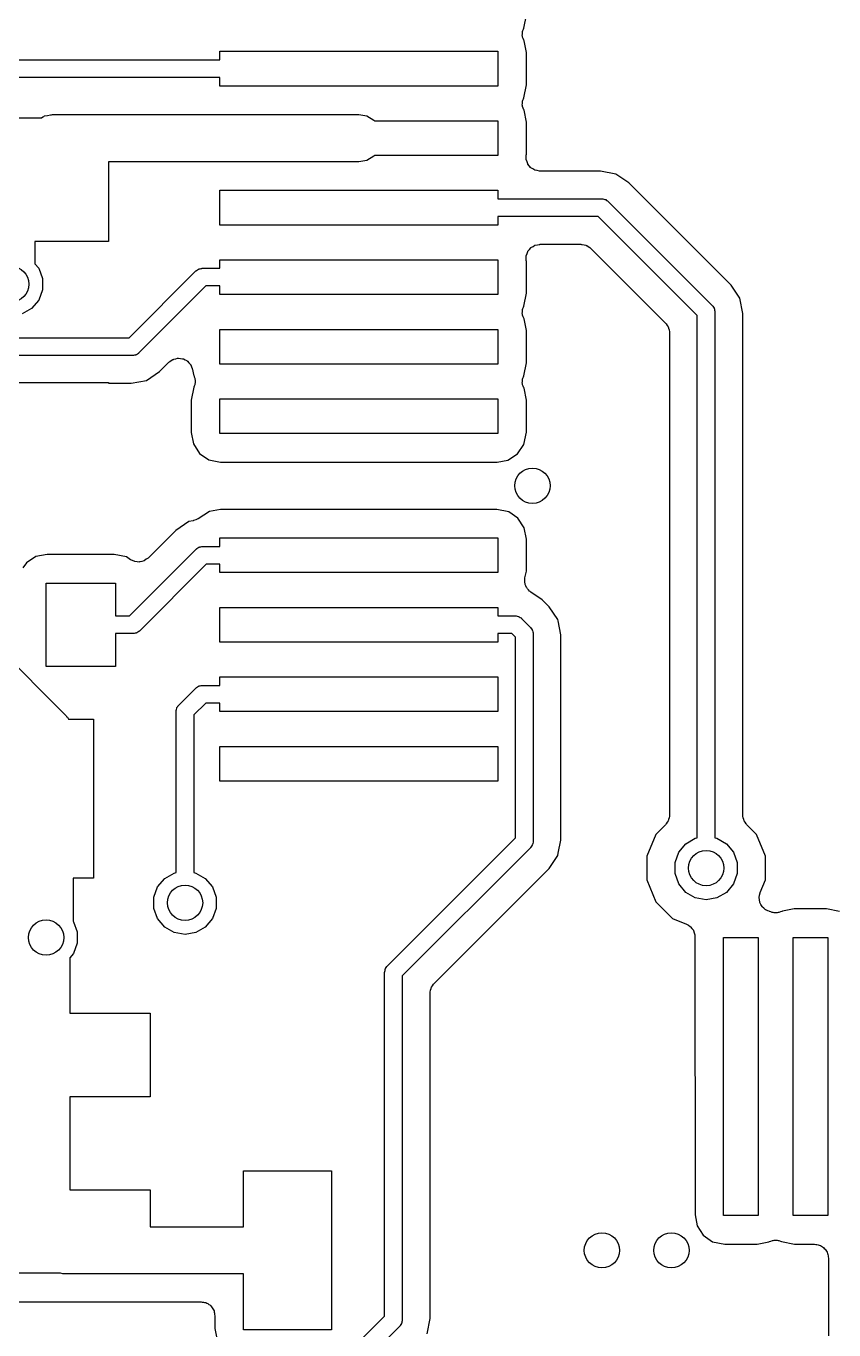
# Model space of a CAD drawing. Extents: x 85 to 210, y -138 to -65.
# Drawn here: x 110.61 to 116.42, y -110.82 to -101.44 of the extents above; entities that cross this region are included whole.
import ezdxf

# ---------------------------------------------------------------- set-up
doc = ezdxf.new("R2010")
doc.units = 0
doc.header["$MEASUREMENT"] = 0
doc.layers.add('BLACK', color=7, linetype='CONTINUOUS')

msp = doc.modelspace()

# ---------------------------------------------------------------- linework, layer by layer
at = {"layer": 'Black'}
for p, q in [((114.187, -101.459), (114.206, -101.365)), ((114.179, -101.483), (114.18, -101.476)), ((114.18, -101.476), (114.185, -101.466)), ((114.185, -101.466), (114.187, -101.459)), ((114.177, -101.511), (114.178, -101.5)), ((114.179, -101.517), (114.177, -101.511)), ((114.178, -101.489), (114.179, -101.483)), ((114.178, -101.5), (114.178, -101.489)), ((114.179, -101.523), (114.179, -101.517)), ((114.184, -101.534), (114.179, -101.523)), ((114.187, -101.545), (114.184, -101.534)), ((114.19, -101.549), (114.187, -101.545)), ((114.206, -101.634), (114.19, -101.549)), ((112, -101.686), (112, -101.625)), ((112, -101.625), (114, -101.625)), ((114, -101.625), (114, -101.875)), ((114.206, -101.865), (114.206, -101.634)), ((109.864, -101.686), (111.873, -101.686)), ((111.873, -101.686), (112, -101.686)), ((111.873, -101.813), (109.89, -101.813)), ((112, -101.813), (111.873, -101.813)), ((112, -101.875), (112, -101.813)), ((114, -101.875), (112, -101.875)), ((114.187, -101.959), (114.206, -101.865)), ((114.177, -102.011), (114.178, -102)), ((114.179, -102.017), (114.177, -102.011)), ((114.178, -101.989), (114.179, -101.983)), ((114.178, -102), (114.178, -101.989)), ((114.179, -101.983), (114.18, -101.976)), ((114.179, -102.023), (114.179, -102.017)), ((114.184, -102.034), (114.179, -102.023)), ((114.18, -101.976), (114.185, -101.966)), ((114.187, -102.045), (114.184, -102.034)), ((114.185, -101.966), (114.187, -101.959)), ((109.801, -102.103), (110.716, -102.103)), ((110.716, -102.103), (110.726, -102.096)), ((110.726, -102.096), (110.733, -102.094)), ((110.733, -102.094), (110.739, -102.09)), ((110.739, -102.09), (110.761, -102.086)), ((110.761, -102.086), (110.783, -102.081)), ((110.783, -102.081), (110.79, -102.081)), ((110.79, -102.081), (110.797, -102.08)), ((110.797, -102.08), (113, -102.08)), ((113, -102.08), (113.058, -102.09)), ((113.058, -102.09), (113.109, -102.12)), ((113.109, -102.12), (113.114, -102.125)), ((113.114, -102.125), (114, -102.125)), ((114, -102.125), (114, -102.375)), ((114.19, -102.049), (114.187, -102.045)), ((114.206, -102.134), (114.19, -102.049)), ((114.206, -102.365), (114.206, -102.134)), ((113.058, -102.41), (113, -102.42)), ((113.109, -102.38), (113.058, -102.41)), ((113.114, -102.375), (113.109, -102.38)), ((114, -102.375), (113.114, -102.375)), ((114.205, -102.369), (114.206, -102.368)), ((114.205, -102.385), (114.205, -102.369)), ((114.205, -102.401), (114.205, -102.385)), ((114.205, -102.403), (114.205, -102.401)), ((114.205, -102.404), (114.205, -102.403)), ((114.211, -102.419), (114.205, -102.404)), ((114.206, -102.367), (114.206, -102.365)), ((114.206, -102.368), (114.206, -102.367)), ((113, -102.42), (111.198, -102.42)), ((111.198, -102.42), (111.198, -102.992)), ((114.216, -102.434), (114.211, -102.419)), ((114.217, -102.435), (114.216, -102.434)), ((114.217, -102.436), (114.217, -102.435)), ((114.227, -102.449), (114.217, -102.436)), ((114.237, -102.461), (114.227, -102.449)), ((114.238, -102.462), (114.237, -102.461)), ((114.239, -102.463), (114.238, -102.462)), ((114.253, -102.471), (114.239, -102.463)), ((114.267, -102.48), (114.253, -102.471)), ((114.268, -102.48), (114.267, -102.48)), ((114.269, -102.48), (114.268, -102.48)), ((114.285, -102.483), (114.269, -102.48)), ((114.301, -102.486), (114.285, -102.483)), ((114.302, -102.486), (114.301, -102.486)), ((114.304, -102.486), (114.302, -102.486)), ((114.74, -102.486), (114.304, -102.486)), ((114.85, -102.508), (114.74, -102.486)), ((114.943, -102.571), (114.85, -102.508)), ((115.679, -103.307), (114.943, -102.571)), ((112, -102.875), (112, -102.625)), ((112, -102.625), (114, -102.625)), ((114, -102.625), (114, -102.686)), ((114, -102.686), (114.75, -102.686)), ((114.75, -102.686), (114.753, -102.687)), ((114.753, -102.687), (114.756, -102.687)), ((114.756, -102.687), (114.764, -102.689)), ((114.764, -102.689), (114.772, -102.69)), ((114.772, -102.69), (114.774, -102.692)), ((114.774, -102.692), (114.777, -102.692)), ((114.777, -102.692), (114.784, -102.697)), ((114.784, -102.697), (114.791, -102.701)), ((114.791, -102.701), (114.793, -102.703)), ((114.793, -102.703), (114.795, -102.705)), ((114.795, -102.705), (115.545, -103.455)), ((114, -102.875), (112, -102.875)), ((114.724, -102.813), (114, -102.813)), ((114, -102.813), (114, -102.875)), ((115.436, -103.526), (114.724, -102.813)), ((111.198, -102.992), (110.67, -102.992)), ((110.67, -102.992), (110.67, -103.153)), ((114.211, -103.08), (114.217, -103.064)), ((114.217, -103.063), (114.228, -103.051)), ((114.217, -103.064), (114.217, -103.063)), ((114.217, -103.064), (114.217, -103.064)), ((114.228, -103.051), (114.239, -103.038)), ((114.239, -103.037), (114.254, -103.029)), ((114.239, -103.038), (114.239, -103.037)), ((114.239, -103.037), (114.239, -103.037)), ((114.254, -103.029), (114.268, -103.02)), ((114.268, -103.02), (114.269, -103.02)), ((114.269, -103.02), (114.27, -103.02)), ((114.27, -103.02), (114.286, -103.017)), ((114.286, -103.017), (114.303, -103.014)), ((114.303, -103.014), (114.304, -103.013)), ((114.303, -103.014), (114.303, -103.014)), ((114.304, -103.013), (114.599, -103.013)), ((114.599, -103.013), (114.604, -103.014)), ((114.604, -103.014), (114.608, -103.014)), ((114.608, -103.014), (114.621, -103.017)), ((114.621, -103.017), (114.634, -103.02)), ((114.634, -103.02), (114.637, -103.022)), ((114.637, -103.022), (114.642, -103.023)), ((114.642, -103.023), (114.652, -103.03)), ((114.652, -103.03), (114.664, -103.037)), ((114.664, -103.037), (114.667, -103.04)), ((114.667, -103.04), (114.67, -103.043)), ((114.67, -103.043), (115.207, -103.58)), ((110.67, -103.153), (110.697, -103.186)), ((112, -103.186), (112, -103.125)), ((112, -103.125), (114, -103.125)), ((114, -103.125), (114, -103.375)), ((114.205, -103.096), (114.211, -103.08)), ((114.205, -103.097), (114.205, -103.096)), ((114.205, -103.114), (114.205, -103.097)), ((114.205, -103.097), (114.205, -103.097)), ((114.205, -103.131), (114.205, -103.114)), ((114.205, -103.132), (114.205, -103.131)), ((114.205, -103.131), (114.205, -103.131)), ((114.206, -103.134), (114.205, -103.132)), ((114.206, -103.365), (114.206, -103.134)), ((110.697, -103.186), (110.724, -103.26)), ((110.724, -103.26), (110.724, -103.34)), ((111.347, -103.686), (111.828, -103.205)), ((111.828, -103.205), (111.83, -103.203)), ((111.83, -103.203), (111.832, -103.201)), ((111.832, -103.201), (111.839, -103.197)), ((111.839, -103.197), (111.846, -103.192)), ((111.846, -103.192), (111.849, -103.192)), ((111.849, -103.192), (111.851, -103.19)), ((111.851, -103.19), (111.859, -103.189)), ((111.859, -103.189), (111.867, -103.187)), ((111.867, -103.187), (111.87, -103.187)), ((111.87, -103.187), (111.873, -103.186)), ((111.873, -103.186), (112, -103.186)), ((110.724, -103.34), (110.697, -103.414)), ((111.899, -103.313), (111.418, -103.795)), ((112, -103.313), (111.899, -103.313)), ((112, -103.375), (112, -103.313)), ((115.742, -103.4), (115.679, -103.307)), ((110.697, -103.414), (110.646, -103.475)), ((114, -103.375), (112, -103.375)), ((114.187, -103.459), (114.206, -103.365)), ((115.763, -103.51), (115.742, -103.4)), ((110.646, -103.475), (110.578, -103.514)), ((114.177, -103.511), (114.178, -103.5)), ((114.179, -103.517), (114.177, -103.511)), ((114.178, -103.489), (114.179, -103.483)), ((114.178, -103.5), (114.178, -103.489)), ((114.179, -103.483), (114.18, -103.476)), ((114.179, -103.523), (114.179, -103.517)), ((114.184, -103.534), (114.179, -103.523)), ((114.18, -103.476), (114.185, -103.466)), ((114.187, -103.545), (114.184, -103.534)), ((114.185, -103.466), (114.187, -103.459)), ((115.436, -107.283), (115.436, -103.526)), ((115.545, -103.455), (115.547, -103.457)), ((115.547, -103.457), (115.549, -103.459)), ((115.549, -103.459), (115.553, -103.466)), ((115.553, -103.466), (115.558, -103.473)), ((115.558, -103.473), (115.558, -103.476)), ((115.558, -103.476), (115.56, -103.478)), ((115.56, -103.478), (115.561, -103.486)), ((115.561, -103.486), (115.563, -103.494)), ((115.563, -103.494), (115.563, -103.497)), ((115.563, -103.497), (115.563, -103.5)), ((115.563, -103.5), (115.563, -107.283)), ((115.763, -107.118), (115.763, -103.51)), ((112, -103.875), (112, -103.625)), ((112, -103.625), (114, -103.625)), ((114, -103.625), (114, -103.875)), ((114.19, -103.549), (114.187, -103.545)), ((114.206, -103.634), (114.19, -103.549)), ((114.206, -103.865), (114.206, -103.634)), ((115.207, -103.58), (115.21, -103.583)), ((115.21, -103.583), (115.213, -103.586)), ((115.213, -103.586), (115.22, -103.598)), ((115.22, -103.598), (115.227, -103.608)), ((115.227, -103.608), (115.228, -103.613)), ((115.228, -103.613), (115.23, -103.616)), ((115.23, -103.616), (115.233, -103.629)), ((115.233, -103.629), (115.236, -103.642)), ((109.5, -103.686), (111.347, -103.686)), ((115.236, -103.642), (115.236, -103.646)), ((115.236, -103.646), (115.236, -103.651)), ((115.236, -103.651), (115.236, -107.118)), ((111.373, -103.813), (109.526, -103.813)), ((111.376, -103.813), (111.373, -103.813)), ((111.379, -103.813), (111.376, -103.813)), ((111.387, -103.811), (111.379, -103.813)), ((111.395, -103.81), (111.387, -103.811)), ((111.397, -103.808), (111.395, -103.81)), ((111.4, -103.808), (111.397, -103.808)), ((111.407, -103.803), (111.4, -103.808)), ((111.414, -103.799), (111.407, -103.803)), ((111.416, -103.797), (111.414, -103.799)), ((111.418, -103.795), (111.416, -103.797)), ((111.566, -103.929), (111.634, -103.861)), ((111.634, -103.861), (111.637, -103.859)), ((111.637, -103.859), (111.64, -103.856)), ((111.64, -103.856), (111.651, -103.849)), ((111.651, -103.849), (111.663, -103.842)), ((111.663, -103.842), (111.666, -103.841)), ((111.666, -103.841), (111.67, -103.839)), ((111.67, -103.839), (111.683, -103.836)), ((111.683, -103.836), (111.696, -103.833)), ((111.696, -103.833), (111.7, -103.833)), ((111.7, -103.833), (111.704, -103.832)), ((111.704, -103.832), (111.717, -103.834)), ((111.717, -103.834), (111.731, -103.836)), ((111.731, -103.836), (111.734, -103.837)), ((111.734, -103.837), (111.738, -103.838)), ((111.738, -103.838), (111.75, -103.845)), ((111.75, -103.845), (111.762, -103.85)), ((111.762, -103.85), (111.765, -103.853)), ((111.765, -103.853), (111.768, -103.855)), ((111.768, -103.855), (111.777, -103.865)), ((111.777, -103.865), (111.787, -103.875)), ((111.787, -103.875), (111.788, -103.878)), ((111.788, -103.878), (111.791, -103.881)), ((111.791, -103.881), (111.796, -103.894)), ((111.796, -103.894), (111.801, -103.906)), ((111.801, -103.906), (111.802, -103.91)), ((111.802, -103.91), (111.803, -103.914)), ((111.803, -103.914), (111.81, -103.951)), ((114, -103.875), (112, -103.875)), ((114.187, -103.959), (114.206, -103.865)), ((109.801, -104.008), (111.198, -104.008)), ((111.198, -104.008), (111.198, -104.013)), ((111.198, -104.013), (111.363, -104.013)), ((111.363, -104.013), (111.473, -103.992)), ((111.473, -103.992), (111.566, -103.929)), ((111.81, -103.951), (111.813, -103.955)), ((111.813, -103.955), (111.816, -103.966)), ((111.816, -103.966), (111.821, -103.977)), ((111.821, -103.977), (111.821, -103.983)), ((111.821, -103.983), (111.823, -103.989)), ((111.822, -104.011), (111.821, -104.017)), ((111.823, -103.989), (111.822, -104)), ((111.822, -104), (111.822, -104.011)), ((114.177, -104.011), (114.178, -104)), ((114.179, -104.017), (114.177, -104.011)), ((114.178, -103.989), (114.179, -103.983)), ((114.178, -104), (114.178, -103.989)), ((114.179, -103.983), (114.18, -103.976)), ((114.18, -103.976), (114.185, -103.966)), ((114.185, -103.966), (114.187, -103.959)), ((111.813, -104.041), (111.794, -104.135)), ((111.815, -104.034), (111.813, -104.041)), ((111.82, -104.024), (111.815, -104.034)), ((111.821, -104.017), (111.82, -104.024)), ((114.179, -104.023), (114.179, -104.017)), ((114.184, -104.034), (114.179, -104.023)), ((114.187, -104.045), (114.184, -104.034)), ((114.19, -104.049), (114.187, -104.045)), ((114.206, -104.134), (114.19, -104.049)), ((111.794, -104.135), (111.794, -104.366)), ((112, -104.375), (112, -104.125)), ((112, -104.125), (114, -104.125)), ((114, -104.125), (114, -104.375)), ((114.206, -104.365), (114.206, -104.134)), ((111.794, -104.366), (111.81, -104.448)), ((114, -104.375), (112, -104.375)), ((114.188, -104.454), (114.206, -104.365)), ((111.81, -104.448), (111.854, -104.517)), ((114.142, -104.521), (114.188, -104.454)), ((111.854, -104.517), (111.921, -104.563)), ((111.921, -104.563), (112.006, -104.58)), ((113.995, -104.58), (114.073, -104.565)), ((114.073, -104.565), (114.142, -104.521)), ((112.006, -104.58), (113, -104.58)), ((113, -104.58), (113.995, -104.58)), ((111.927, -104.935), (111.844, -104.988)), ((112.005, -104.92), (111.927, -104.935)), ((113, -104.92), (112.005, -104.92)), ((113.994, -104.92), (113, -104.92)), ((114.079, -104.937), (113.994, -104.92)), ((114.146, -104.983), (114.079, -104.937)), ((111.777, -105.008), (111.684, -105.071)), ((111.809, -105.002), (111.777, -105.008)), ((111.81, -105.001), (111.809, -105.002)), ((111.812, -105.001), (111.81, -105.001)), ((111.827, -104.995), (111.812, -105.001)), ((111.841, -104.989), (111.827, -104.995)), ((111.842, -104.988), (111.841, -104.989)), ((111.844, -104.988), (111.842, -104.988)), ((114.19, -105.052), (114.146, -104.983)), ((111.684, -105.071), (111.485, -105.27)), ((112, -105.186), (112, -105.125)), ((112, -105.125), (114, -105.125)), ((114, -105.125), (114, -105.375)), ((114.206, -105.134), (114.19, -105.052)), ((114.206, -105.365), (114.206, -105.134)), ((111.351, -105.686), (111.832, -105.205)), ((111.832, -105.205), (111.834, -105.203)), ((111.834, -105.203), (111.836, -105.201)), ((111.836, -105.201), (111.843, -105.197)), ((111.843, -105.197), (111.85, -105.192)), ((111.85, -105.192), (111.853, -105.192)), ((111.853, -105.192), (111.855, -105.19)), ((111.855, -105.19), (111.863, -105.189)), ((111.863, -105.189), (111.871, -105.187)), ((111.871, -105.187), (111.874, -105.187)), ((111.874, -105.187), (111.877, -105.186)), ((111.877, -105.186), (112, -105.186)), ((110.608, -105.304), (110.583, -105.341)), ((110.677, -105.26), (110.608, -105.304)), ((110.759, -105.244), (110.677, -105.26)), ((111.24, -105.244), (110.759, -105.244)), ((111.329, -105.262), (111.24, -105.244)), ((111.358, -105.282), (111.329, -105.262)), ((111.373, -105.288), (111.358, -105.282)), ((111.388, -105.296), (111.373, -105.288)), ((111.389, -105.296), (111.388, -105.296)), ((111.406, -105.297), (111.389, -105.296)), ((111.389, -105.296), (111.389, -105.296)), ((111.423, -105.299), (111.406, -105.297)), ((111.903, -105.313), (111.422, -105.795)), ((111.424, -105.298), (111.423, -105.298)), ((111.423, -105.298), (111.423, -105.299)), ((111.44, -105.294), (111.424, -105.298)), ((111.456, -105.29), (111.44, -105.294)), ((111.457, -105.289), (111.456, -105.29)), ((111.471, -105.279), (111.457, -105.289)), ((111.457, -105.289), (111.457, -105.289)), ((111.485, -105.27), (111.471, -105.279)), ((112, -105.313), (111.903, -105.313)), ((112, -105.375), (112, -105.313)), ((114, -105.375), (112, -105.375)), ((114.196, -105.413), (114.206, -105.365)), ((114.196, -105.42), (114.196, -105.413)), ((110.75, -106.05), (110.75, -105.45)), ((110.75, -105.45), (111.25, -105.45)), ((111.25, -105.45), (111.25, -105.686)), ((114.194, -105.426), (114.196, -105.42)), ((114.196, -105.437), (114.194, -105.426)), ((114.195, -105.448), (114.196, -105.437)), ((114.197, -105.454), (114.195, -105.448)), ((114.198, -105.461), (114.197, -105.454)), ((114.203, -105.471), (114.198, -105.461)), ((114.206, -105.481), (114.203, -105.471)), ((114.211, -105.486), (114.206, -105.481)), ((114.214, -105.492), (114.211, -105.486)), ((114.221, -105.499), (114.214, -105.492)), ((114.228, -105.508), (114.221, -105.499)), ((114.234, -105.511), (114.228, -105.508)), ((114.239, -105.516), (114.234, -105.511)), ((114.32, -105.571), (114.239, -105.516)), ((114.37, -105.62), (114.32, -105.571)), ((111.25, -105.686), (111.351, -105.686)), ((112, -105.875), (112, -105.625)), ((112, -105.625), (114, -105.625)), ((114, -105.625), (114, -105.686)), ((114, -105.686), (114.127, -105.686)), ((114.127, -105.686), (114.13, -105.687)), ((114.13, -105.687), (114.133, -105.687)), ((114.133, -105.687), (114.141, -105.689)), ((114.141, -105.689), (114.149, -105.69)), ((114.149, -105.69), (114.151, -105.692)), ((114.151, -105.692), (114.154, -105.692)), ((114.154, -105.692), (114.161, -105.697)), ((114.161, -105.697), (114.168, -105.701)), ((114.168, -105.701), (114.17, -105.703)), ((114.432, -105.713), (114.37, -105.62)), ((110.25, -105.76), (110.894, -106.404)), ((111.422, -105.795), (111.42, -105.797)), ((114.17, -105.703), (114.172, -105.705)), ((114.172, -105.705), (114.235, -105.769)), ((114.235, -105.769), (114.237, -105.771)), ((114.237, -105.771), (114.239, -105.773)), ((114.239, -105.773), (114.243, -105.78)), ((114.243, -105.78), (114.248, -105.787)), ((114.248, -105.787), (114.249, -105.789)), ((114.249, -105.789), (114.25, -105.792)), ((114.25, -105.792), (114.252, -105.8)), ((114.434, -105.721), (114.432, -105.713)), ((114.454, -105.823), (114.434, -105.721)), ((114.434, -105.721), (114.434, -105.721)), ((111.377, -105.813), (111.25, -105.813)), ((111.25, -105.813), (111.25, -106.05)), ((111.38, -105.813), (111.377, -105.813)), ((111.383, -105.813), (111.38, -105.813)), ((111.391, -105.811), (111.383, -105.813)), ((111.399, -105.81), (111.391, -105.811)), ((111.401, -105.808), (111.399, -105.81)), ((111.404, -105.808), (111.401, -105.808)), ((111.411, -105.803), (111.404, -105.808)), ((111.418, -105.799), (111.411, -105.803)), ((111.42, -105.797), (111.418, -105.799)), ((114, -105.875), (112, -105.875)), ((114.101, -105.813), (114, -105.813)), ((114, -105.813), (114, -105.875)), ((114.127, -105.84), (114.101, -105.813)), ((114.127, -107.283), (114.127, -105.84)), ((114.252, -105.8), (114.254, -105.808)), ((114.254, -105.808), (114.254, -105.811)), ((114.254, -105.811), (114.254, -105.814)), ((114.254, -105.814), (114.254, -107.309)), ((114.454, -107.3), (114.454, -105.823)), ((111.25, -106.05), (110.75, -106.05)), ((112, -106.186), (112, -106.125)), ((112, -106.125), (114, -106.125)), ((114, -106.125), (114, -106.375)), ((111.705, -106.328), (111.828, -106.205)), ((111.828, -106.205), (111.83, -106.203)), ((111.83, -106.203), (111.832, -106.201)), ((111.832, -106.201), (111.839, -106.197)), ((111.839, -106.197), (111.846, -106.192)), ((111.846, -106.192), (111.849, -106.192)), ((111.849, -106.192), (111.851, -106.19)), ((111.851, -106.19), (111.859, -106.189)), ((111.859, -106.189), (111.867, -106.187)), ((111.867, -106.187), (111.87, -106.187)), ((111.87, -106.187), (111.873, -106.186)), ((111.873, -106.186), (112, -106.186)), ((111.689, -106.359), (111.69, -106.351)), ((111.69, -106.351), (111.692, -106.349)), ((111.692, -106.346), (111.697, -106.339)), ((111.692, -106.349), (111.692, -106.346)), ((111.697, -106.339), (111.701, -106.332)), ((111.701, -106.332), (111.703, -106.33)), ((111.703, -106.33), (111.705, -106.328)), ((111.899, -106.313), (111.813, -106.399)), ((112, -106.313), (111.899, -106.313)), ((112, -106.375), (112, -106.313)), ((110.894, -106.404), (110.898, -106.41)), ((110.898, -106.41), (110.904, -106.415)), ((110.904, -106.415), (110.912, -106.428)), ((110.912, -106.428), (111.091, -106.428)), ((111.091, -106.428), (111.091, -107.572)), ((111.686, -106.373), (111.687, -106.37)), ((111.686, -107.533), (111.686, -106.373)), ((111.687, -106.367), (111.689, -106.359)), ((111.687, -106.37), (111.687, -106.367)), ((111.813, -106.399), (111.813, -107.533)), ((114, -106.375), (112, -106.375)), ((112, -106.875), (112, -106.625)), ((112, -106.625), (114, -106.625)), ((114, -106.625), (114, -106.875)), ((114, -106.875), (112, -106.875)), ((115.207, -107.189), (115.138, -107.258)), ((115.21, -107.185), (115.207, -107.189)), ((115.213, -107.183), (115.21, -107.185)), ((115.22, -107.171), (115.213, -107.183)), ((115.227, -107.161), (115.22, -107.171)), ((115.228, -107.156), (115.227, -107.161)), ((115.23, -107.152), (115.228, -107.156)), ((115.233, -107.14), (115.23, -107.152)), ((115.236, -107.127), (115.233, -107.14)), ((115.236, -107.118), (115.236, -107.123)), ((115.236, -107.123), (115.236, -107.127)), ((115.764, -107.122), (115.763, -107.118)), ((115.764, -107.127), (115.764, -107.122)), ((115.767, -107.139), (115.764, -107.127)), ((115.77, -107.152), (115.767, -107.139)), ((115.772, -107.156), (115.77, -107.152)), ((115.773, -107.16), (115.772, -107.156)), ((115.78, -107.171), (115.773, -107.16)), ((115.787, -107.182), (115.78, -107.171)), ((115.79, -107.185), (115.787, -107.182)), ((115.793, -107.189), (115.79, -107.185)), ((115.862, -107.258), (115.793, -107.189)), ((113.205, -108.205), (114.127, -107.283)), ((115.138, -107.258), (115.073, -107.415)), ((115.354, -107.325), (115.422, -107.286)), ((115.422, -107.286), (115.436, -107.283)), ((115.563, -107.283), (115.578, -107.286)), ((115.578, -107.286), (115.646, -107.325)), ((115.927, -107.415), (115.862, -107.258)), ((114.235, -107.354), (113.313, -108.276)), ((114.237, -107.352), (114.235, -107.354)), ((114.239, -107.35), (114.237, -107.352)), ((114.243, -107.343), (114.239, -107.35)), ((114.248, -107.336), (114.243, -107.343)), ((114.249, -107.334), (114.248, -107.336)), ((114.25, -107.331), (114.249, -107.334)), ((114.252, -107.323), (114.25, -107.331)), ((114.254, -107.315), (114.252, -107.323)), ((114.254, -107.309), (114.254, -107.312)), ((114.254, -107.312), (114.254, -107.315)), ((114.435, -107.393), (114.454, -107.3)), ((115.276, -107.46), (115.303, -107.386)), ((115.303, -107.386), (115.354, -107.325)), ((115.646, -107.325), (115.697, -107.386)), ((115.697, -107.386), (115.724, -107.46)), ((114.37, -107.503), (114.432, -107.41)), ((114.432, -107.41), (114.435, -107.393)), ((114.435, -107.393), (114.435, -107.393)), ((115.073, -107.415), (115.073, -107.585)), ((115.276, -107.54), (115.276, -107.46)), ((115.724, -107.46), (115.724, -107.54)), ((115.927, -107.585), (115.927, -107.415)), ((111.091, -107.572), (110.944, -107.572)), ((110.944, -107.572), (110.944, -107.882)), ((111.553, -107.636), (111.604, -107.575)), ((111.604, -107.575), (111.672, -107.536)), ((111.672, -107.536), (111.686, -107.533)), ((111.813, -107.533), (111.828, -107.536)), ((111.828, -107.536), (111.896, -107.575)), ((111.896, -107.575), (111.947, -107.636)), ((113.543, -108.33), (114.37, -107.503)), ((115.303, -107.614), (115.276, -107.54)), ((115.724, -107.54), (115.697, -107.614)), ((111.526, -107.71), (111.553, -107.636)), ((111.947, -107.636), (111.974, -107.71)), ((115.073, -107.585), (115.138, -107.742)), ((115.354, -107.675), (115.303, -107.614)), ((115.697, -107.614), (115.646, -107.675)), ((115.889, -107.677), (115.927, -107.585)), ((111.526, -107.79), (111.526, -107.71)), ((111.974, -107.71), (111.974, -107.79)), ((115.138, -107.742), (115.258, -107.862)), ((115.422, -107.714), (115.354, -107.675)), ((115.5, -107.728), (115.422, -107.714)), ((115.578, -107.714), (115.5, -107.728)), ((115.646, -107.675), (115.578, -107.714)), ((115.881, -107.711), (115.885, -107.695)), ((115.881, -107.712), (115.881, -107.711)), ((115.881, -107.713), (115.881, -107.712)), ((115.884, -107.729), (115.881, -107.713)), ((115.886, -107.746), (115.884, -107.729)), ((115.885, -107.695), (115.888, -107.679)), ((115.886, -107.747), (115.886, -107.746)), ((115.886, -107.746), (115.886, -107.746)), ((115.894, -107.762), (115.886, -107.747)), ((115.888, -107.679), (115.889, -107.678)), ((115.889, -107.678), (115.889, -107.677)), ((115.902, -107.776), (115.894, -107.762)), ((111.553, -107.864), (111.526, -107.79)), ((111.974, -107.79), (111.947, -107.864)), ((115.902, -107.777), (115.902, -107.776)), ((115.903, -107.778), (115.902, -107.777)), ((115.915, -107.789), (115.903, -107.778)), ((115.927, -107.8), (115.915, -107.789)), ((115.928, -107.8), (115.927, -107.8)), ((115.929, -107.801), (115.928, -107.8)), ((115.944, -107.807), (115.929, -107.801)), ((115.954, -107.811), (115.944, -107.807)), ((115.955, -107.812), (115.954, -107.811)), ((115.966, -107.815), (115.955, -107.812)), ((115.976, -107.82), (115.966, -107.815)), ((115.983, -107.821), (115.976, -107.82)), ((115.989, -107.822), (115.983, -107.821)), ((116, -107.822), (115.989, -107.822)), ((116.011, -107.823), (116, -107.822)), ((116.017, -107.821), (116.011, -107.823)), ((116.023, -107.821), (116.017, -107.821)), ((116.034, -107.816), (116.023, -107.821)), ((116.045, -107.813), (116.034, -107.816)), ((116.049, -107.81), (116.045, -107.813)), ((116.134, -107.794), (116.049, -107.81)), ((116.365, -107.794), (116.134, -107.794)), ((116.459, -107.813), (116.365, -107.794)), ((110.944, -107.882), (110.947, -107.886)), ((110.947, -107.886), (110.974, -107.96)), ((111.604, -107.925), (111.553, -107.864)), ((111.672, -107.964), (111.604, -107.925)), ((111.896, -107.925), (111.828, -107.964)), ((111.947, -107.864), (111.896, -107.925)), ((115.258, -107.862), (115.358, -107.904)), ((115.358, -107.904), (115.372, -107.912)), ((115.372, -107.912), (115.386, -107.921)), ((115.386, -107.921), (115.387, -107.922)), ((115.387, -107.922), (115.388, -107.922)), ((115.388, -107.922), (115.398, -107.935)), ((115.398, -107.935), (115.408, -107.948)), ((115.408, -107.948), (115.408, -107.949)), ((115.408, -107.949), (115.409, -107.95)), ((115.409, -107.95), (115.414, -107.965)), ((110.974, -108.04), (110.947, -108.114)), ((110.974, -107.96), (110.974, -108.04)), ((111.75, -107.978), (111.672, -107.964)), ((111.828, -107.964), (111.75, -107.978)), ((115.414, -107.965), (115.419, -107.981)), ((115.419, -107.981), (115.419, -107.982)), ((115.419, -107.982), (115.419, -107.983)), ((115.419, -107.983), (115.419, -107.997)), ((115.419, -107.997), (115.419, -108)), ((115.419, -108), (115.419, -108.995)), ((115.625, -110), (115.625, -108)), ((115.625, -108), (115.875, -108)), ((115.875, -108), (115.875, -110)), ((116.125, -110), (116.125, -108)), ((116.125, -108), (116.375, -108)), ((116.375, -108), (116.375, -110)), ((110.947, -108.114), (110.92, -108.147)), ((110.92, -108.147), (110.92, -108.545)), ((113.189, -108.236), (113.19, -108.228)), ((113.19, -108.228), (113.192, -108.226)), ((113.192, -108.223), (113.197, -108.216)), ((113.192, -108.226), (113.192, -108.223)), ((113.197, -108.216), (113.201, -108.209)), ((113.201, -108.209), (113.203, -108.207)), ((113.203, -108.207), (113.205, -108.205)), ((113.186, -108.25), (113.187, -108.247)), ((113.186, -110.724), (113.186, -108.25)), ((113.187, -108.244), (113.189, -108.236)), ((113.187, -108.247), (113.187, -108.244)), ((113.313, -108.276), (113.313, -110.75)), ((113.513, -108.401), (113.514, -108.396)), ((113.513, -110.74), (113.513, -108.401)), ((113.514, -108.392), (113.517, -108.379)), ((113.514, -108.396), (113.514, -108.392)), ((113.517, -108.379), (113.52, -108.366)), ((113.52, -108.366), (113.522, -108.363)), ((113.522, -108.363), (113.523, -108.358)), ((113.523, -108.358), (113.53, -108.348)), ((113.53, -108.348), (113.537, -108.336)), ((113.537, -108.336), (113.54, -108.333)), ((113.54, -108.333), (113.543, -108.33)), ((110.92, -108.545), (111.5, -108.545)), ((111.5, -108.545), (111.5, -109.145)), ((115.419, -108.995), (115.42, -109)), ((115.42, -109), (115.42, -109.995)), ((111.5, -109.145), (110.92, -109.145)), ((110.92, -109.145), (110.92, -109.815)), ((112.17, -110.08), (112.17, -109.678)), ((112.17, -109.678), (112.805, -109.678)), ((112.805, -109.678), (112.805, -110.822)), ((110.92, -109.815), (111.5, -109.815)), ((111.5, -109.815), (111.5, -110.08)), ((115.42, -109.995), (115.435, -110.073)), ((115.875, -110), (115.625, -110)), ((116.375, -110), (116.125, -110)), ((111.5, -110.08), (112.17, -110.08)), ((115.435, -110.073), (115.479, -110.142)), ((115.479, -110.142), (115.546, -110.188)), ((115.546, -110.188), (115.635, -110.206)), ((115.866, -110.206), (115.951, -110.19)), ((115.951, -110.19), (115.955, -110.187)), ((115.955, -110.187), (115.966, -110.184)), ((115.966, -110.184), (115.977, -110.179)), ((115.977, -110.179), (115.983, -110.179)), ((115.983, -110.179), (115.989, -110.177)), ((115.989, -110.177), (116, -110.178)), ((116, -110.178), (116.011, -110.178)), ((116.011, -110.178), (116.017, -110.179)), ((116.017, -110.179), (116.024, -110.18)), ((116.024, -110.18), (116.034, -110.185)), ((116.034, -110.185), (116.041, -110.187)), ((116.041, -110.187), (116.135, -110.206)), ((115.635, -110.206), (115.866, -110.206)), ((116.135, -110.206), (116.28, -110.206)), ((116.28, -110.206), (116.289, -110.207)), ((116.289, -110.207), (116.297, -110.207)), ((116.297, -110.207), (116.306, -110.21)), ((116.306, -110.21), (116.314, -110.212)), ((116.314, -110.212), (116.322, -110.216)), ((116.322, -110.216), (116.33, -110.219)), ((116.33, -110.219), (116.337, -110.225)), ((116.337, -110.225), (116.344, -110.229)), ((116.344, -110.229), (116.35, -110.236)), ((116.35, -110.236), (116.357, -110.242)), ((116.357, -110.242), (116.361, -110.249)), ((116.361, -110.249), (116.367, -110.256)), ((116.367, -110.256), (116.37, -110.264)), ((116.37, -110.264), (116.374, -110.272)), ((116.374, -110.272), (116.375, -110.28)), ((116.375, -110.28), (116.378, -110.289)), ((116.378, -110.289), (116.378, -110.297)), ((116.378, -110.297), (116.38, -110.306)), ((116.38, -110.306), (116.38, -110.865)), ((110.854, -110.415), (110, -110.415)), ((110.87, -110.419), (110.854, -110.415)), ((110.878, -110.419), (110.87, -110.419)), ((110.885, -110.42), (110.878, -110.419)), ((112.17, -110.42), (110.885, -110.42)), ((112.17, -110.822), (112.17, -110.42)), ((110.01, -110.621), (111.5, -110.621)), ((111.5, -110.621), (111.505, -110.62)), ((111.505, -110.62), (111.865, -110.62)), ((111.865, -110.62), (111.873, -110.622)), ((111.873, -110.622), (111.882, -110.622)), ((111.882, -110.622), (111.89, -110.625)), ((111.89, -110.625), (111.899, -110.626)), ((111.899, -110.626), (111.906, -110.63)), ((111.906, -110.63), (111.915, -110.633)), ((111.915, -110.633), (111.921, -110.639)), ((111.921, -110.639), (111.929, -110.643)), ((111.929, -110.643), (111.935, -110.65)), ((111.935, -110.65), (111.941, -110.656)), ((111.941, -110.656), (111.946, -110.663)), ((111.946, -110.663), (111.951, -110.67)), ((111.951, -110.67), (111.954, -110.678)), ((111.954, -110.678), (111.959, -110.686)), ((111.959, -110.686), (111.96, -110.694)), ((111.96, -110.694), (111.963, -110.703)), ((111.963, -110.703), (111.963, -110.711)), ((111.963, -110.711), (111.965, -110.72)), ((111.965, -110.72), (111.965, -110.812)), ((112.589, -111.322), (113.186, -110.724)), ((113.311, -110.764), (113.31, -110.772)), ((113.313, -110.756), (113.311, -110.764)), ((113.313, -110.75), (113.313, -110.753)), ((113.313, -110.753), (113.313, -110.756)), ((113.492, -110.85), (113.513, -110.74)), ((111.965, -110.812), (111.98, -110.895)), ((112.805, -110.822), (112.17, -110.822)), ((113.295, -110.795), (112.66, -111.43)), ((113.297, -110.793), (113.295, -110.795)), ((113.299, -110.791), (113.297, -110.793)), ((113.303, -110.784), (113.299, -110.791)), ((113.308, -110.777), (113.303, -110.784)), ((113.31, -110.772), (113.308, -110.774)), ((113.308, -110.774), (113.308, -110.777))]:
    msp.add_line(p, q, dxfattribs=at)
for centre in [(110.5, -103.3), (114.25, -104.75), (115.5, -107.5), (111.75, -107.75), (110.75, -108), (114.75, -110.25), (115.25, -110.25)]:
    msp.add_circle(centre, 0.127, dxfattribs=at)

doc.saveas('drawing.dxf')
